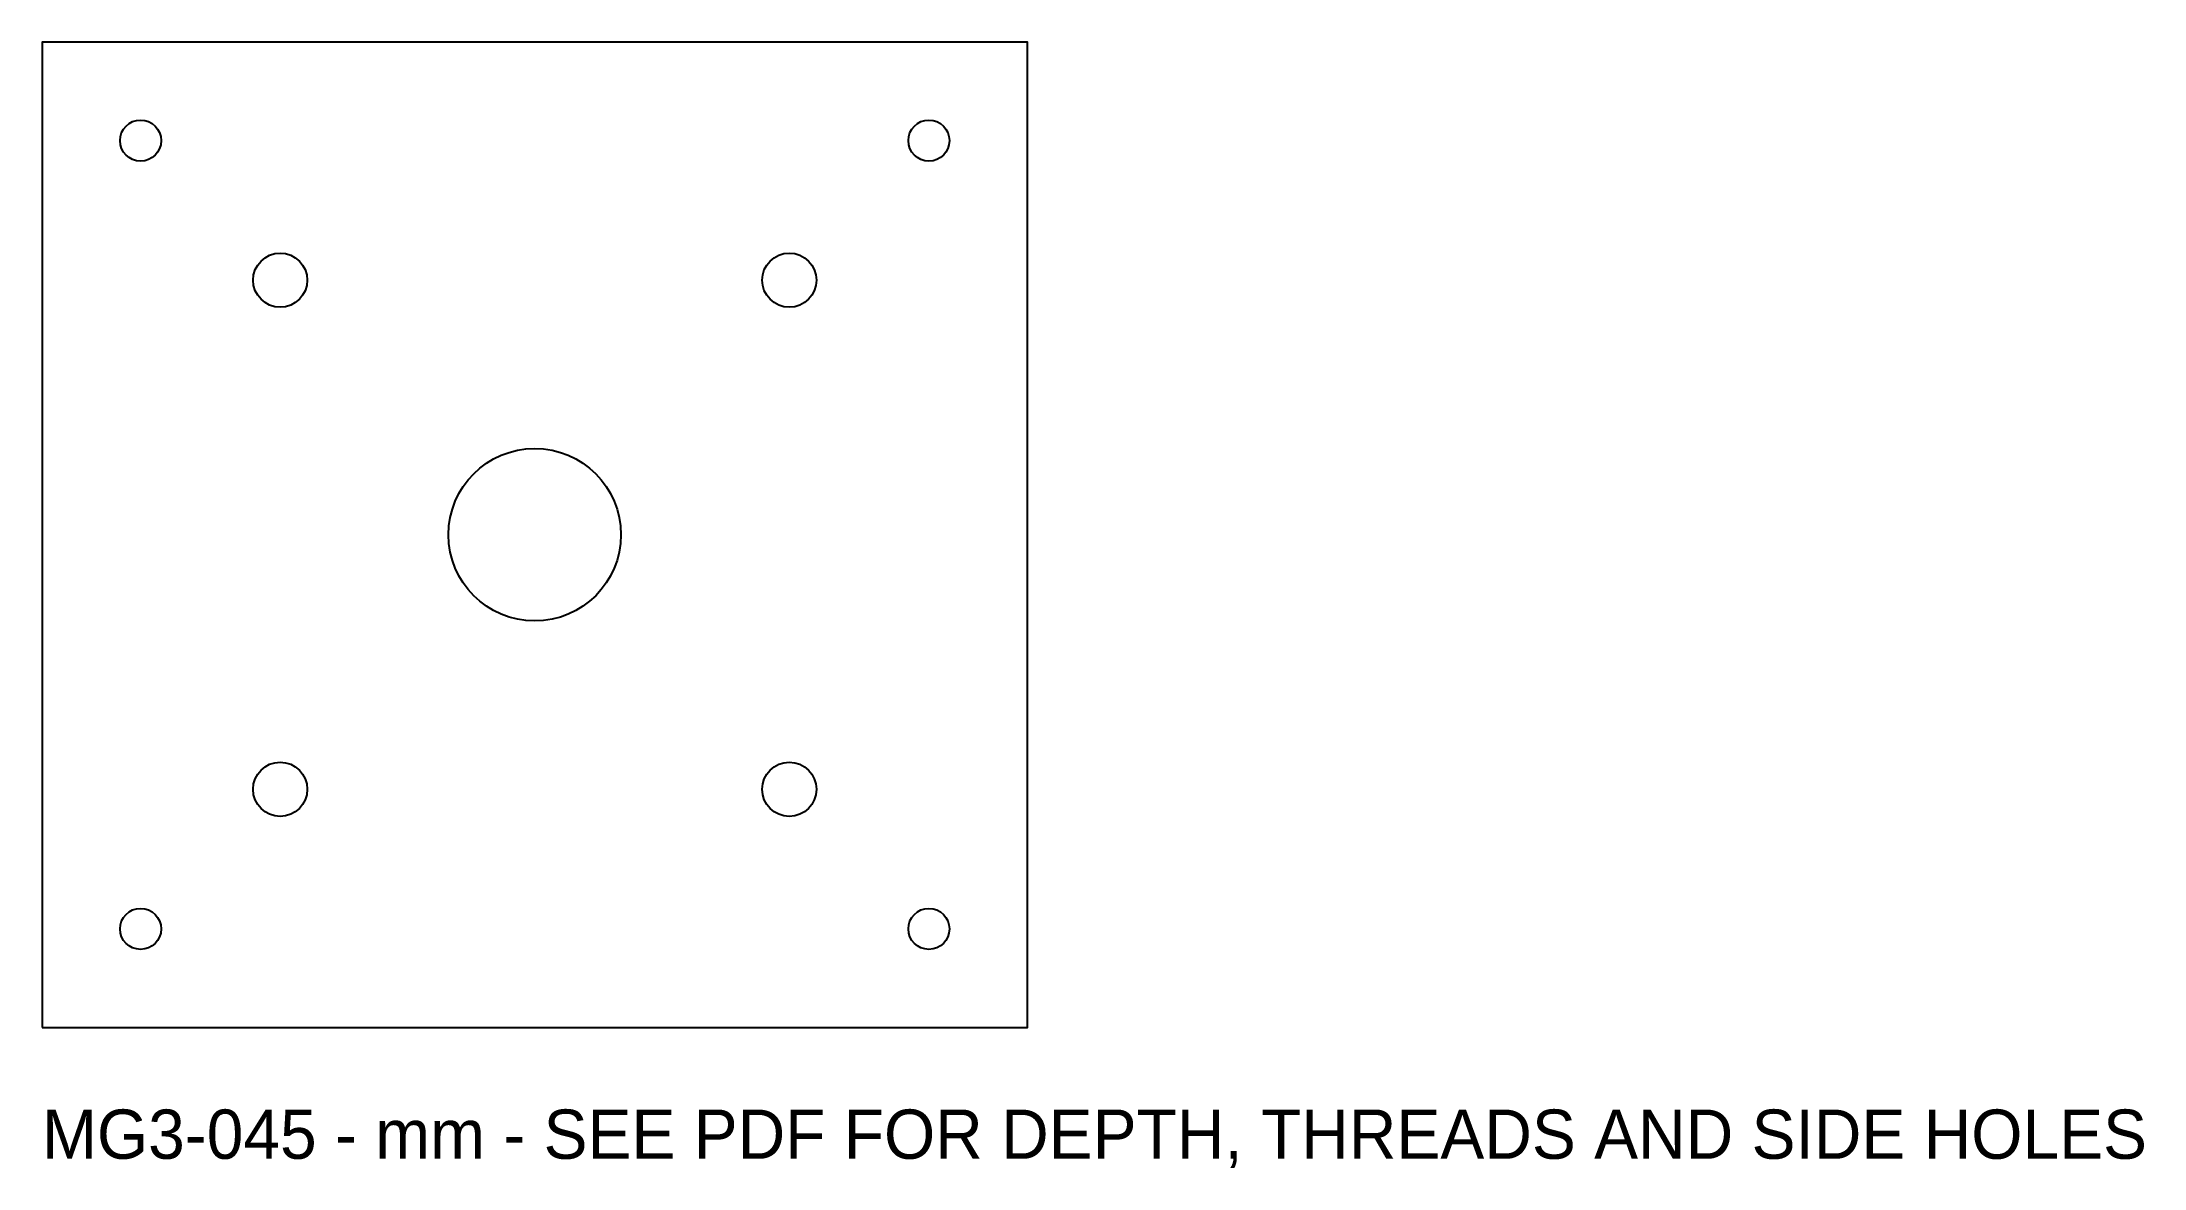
# Model space of a CAD drawing. Header units: millimetres. Extents: x 0 to 128, y -9 to 60.
import ezdxf

# ---------------------------------------------------------------- set-up
doc = ezdxf.new("R2010")
doc.units = ezdxf.units.MM
for name, color, linetype in [('NOTES', 2, 'Continuous'), ('OUTLINE', 7, 'Continuous'), ('TAP_PILOT', 1, 'Continuous'), ('THROUGH', 3, 'Continuous')]:
    doc.layers.add(name, color=color, linetype=linetype)

msp = doc.modelspace()

# ---------------------------------------------------------------- linework, layer by layer
at = {"layer": 'OUTLINE'}
msp.add_lwpolyline([(0, 0), (60, 0), (60, 60), (0, 60)], close=True, dxfattribs=at)
at = {"layer": 'TAP_PILOT'}
for centre, radius in [((6, 54), 1.25), ((6, 54), 1.25), ((54, 54), 1.25), ((54, 54), 1.25), ((14.5, 45.5), 1.65), ((45.5, 45.5), 1.65), ((14.5, 14.5), 1.65), ((45.5, 14.5), 1.65), ((6, 6), 1.25), ((6, 6), 1.25), ((54, 6), 1.25), ((54, 6), 1.25)]:
    msp.add_circle(centre, radius, dxfattribs=at)
at = {"layer": 'THROUGH'}
msp.add_circle((30, 30), 5.25, dxfattribs=at)

# ---------------------------------------------------------------- texts
at = {"layer": 'NOTES'}
msp.add_text('MG3-045 - mm - SEE PDF FOR DEPTH, THREADS AND SIDE HOLES', height=3, dxfattribs=at).set_placement((0, -8))

doc.saveas('drawing.dxf')
